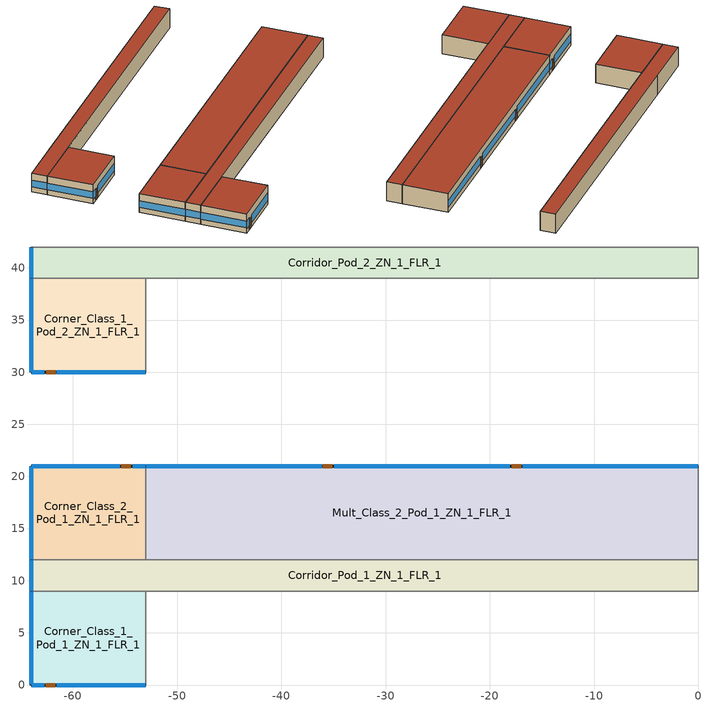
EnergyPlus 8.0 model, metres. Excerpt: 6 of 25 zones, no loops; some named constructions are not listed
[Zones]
Corner_Class_1_Pod_1_ZN_1_FLR_1
 floor ground (ext_slab_6in_with_carpet): -64,9 -53,9 -53,0 -64,0 z0
 wall outside (nonres_ext_wall): -64,9 -64,0 -53,0 z0:4
 wall to Mult_Class_1_Pod_1_ZN_1_FLR_1 (int_wall): -53,0 -53,9 z0:4
 wall to Corridor_Pod_1_ZN_1_FLR_1 (int_wall): -53,9 -64,9 z0:4
 window (Window_U_0.40_SHGC_0.38): -64,8.95 -64,0.05 z1.1:2.52; -63.95,0 -62.73,0 / -61.51,0 -53.05,0 z0.92:2.51
 door (Swinging Door_con): -62.59,0 -61.68,0 z0:2.13
 roof outside (nonres_roof): -64,0 -53,0 -53,9 -64,9 z4
Corridor_Pod_1_ZN_1_FLR_1
 floor ground (ext_slab_6in_with_carpet): -64,12 0,12 0,9 -64,9 z0
 wall outside (nonres_ext_wall): -64,12 -64,9 z0:4
 wall to Mult_Class_1_Pod_1_ZN_1_FLR_1 (int_wall): -53,9 0,9 z0:4
 wall to Main_Corridor_ZN_1_FLR_1 (int_wall): 0,9 0,12 z0:4
 wall to Mult_Class_2_Pod_1_ZN_1_FLR_1 (int_wall): 0,12 -53,12 z0:4
 wall to Corner_Class_2_Pod_1_ZN_1_FLR_1 (int_wall): -53,12 -64,12 z0:4
 window (Window_U_0.40_SHGC_0.38): -64,11.95 -64,9.05 z1.1:2.55
 roof outside (nonres_roof): -64,9 0,9 0,12 -64,12 z4
Corner_Class_2_Pod_1_ZN_1_FLR_1
 floor ground (ext_slab_6in_with_carpet): -64,21 -53,21 -53,12 -64,12 z0
 wall outside (nonres_ext_wall): -53,21 -64,21 -64,12 z0:4
 wall to Mult_Class_2_Pod_1_ZN_1_FLR_1 (int_wall): -53,12 -53,21 z0:4
 window (Window_U_0.40_SHGC_0.38): -64,20.95 -64,12.05 z1.1:2.52; -53.05,21 -54.27,21 / -55.49,21 -63.95,21 z0.92:2.51
 door (Swinging Door_con): -54.43,21 -55.34,21 z0:2.13
 roof outside (nonres_roof): -64,12 -53,12 -53,21 -64,21 z4
Mult_Class_2_Pod_1_ZN_1_FLR_1
 floor ground (ext_slab_6in_with_carpet): -53,21 0,21 0,12 -53,12 z0
 wall outside (nonres_ext_wall): 0,21 -53,21 z0:4
 wall to Main_Corridor_ZN_1_FLR_1 (int_wall): 0,12 0,21 z0:4
 window (Window_U_0.40_SHGC_0.38): -0.05,21 -16.87,21 / -18.09,21 -34.91,21 / -36.13,21 -52.95,21 z1.03:2.5
 door (Swinging Door_con): -16.98,21 -17.89,21 / -35.09,21 -36.01,21 z0:2.13
 roof outside (nonres_roof): -53,12 0,12 0,21 -53,21 z4
Corner_Class_1_Pod_2_ZN_1_FLR_1
 floor ground (ext_slab_6in_with_carpet): -64,39 -53,39 -53,30 -64,30 z0
 wall outside (nonres_ext_wall): -64,39 -64,30 -53,30 z0:4
 wall to Mult_Class_1_Pod_2_ZN_1_FLR_1 (int_wall): -53,30 -53,39 z0:4
 wall to Corridor_Pod_2_ZN_1_FLR_1 (int_wall): -53,39 -64,39 z0:4
 window (Window_U_0.40_SHGC_0.38): -64,38.95 -64,30.05 z1.1:2.52; -63.95,30 -62.73,30 / -61.51,30 -53.05,30 z0.92:2.51
 door (Swinging Door_con): -62.53,30 -61.62,30 z0:2.13
 roof outside (nonres_roof): -64,30 -53,30 -53,39 -64,39 z4
Corridor_Pod_2_ZN_1_FLR_1
 floor ground (ext_slab_6in_with_carpet): -64,42 0,42 0,39 -64,39 z0
 wall outside (nonres_ext_wall): -64,42 -64,39 z0:4
 wall to Mult_Class_1_Pod_2_ZN_1_FLR_1 (int_wall): -53,39 0,39 z0:4
 wall to Main_Corridor_ZN_1_FLR_1 (int_wall): 0,39 0,42 z0:4
 wall to Mult_Class_2_Pod_2_ZN_1_FLR_1 (int_wall): 0,42 -53,42 z0:4
 wall to Corner_Class_2_Pod_2_ZN_1_FLR_1 (int_wall): -53,42 -64,42 z0:4
 window (Window_U_0.40_SHGC_0.38): -64,41.95 -64,39.05 z1.1:2.55
 roof outside (nonres_roof): -64,39 0,39 0,42 -64,42 z4
[EnergyManagementSystem:Program]
PSZ1_6_Fan_Control: IF PSZ1_6_Number_of_Stages == 1; Return; ENDIF; IF PSZ1_6_HeatingRTF > 0; SET PSZ1_6_Heating = PSZ1_6_HeatingRTF; SET PSZ1_6_Ven = 1 - PSZ1_6_HeatingRTF; SET PSZ1_6_Eco = 0; SET PSZ1_6_Stage1 = 0; SET PSZ1_6_Stage2 = 0; ELSE; SET PSZ1_6_Heating = 0; SET PSZ1_6_EcoSpeed = PSZ1_6_VenSpeed; IF PSZ1_6_SpeedRatio == 0; IF PSZ1_6_RTF > 0; SET PSZ1_6_Stage1 = PSZ1_6_RTF; SET PSZ1_6_Stage2 = 0; SET PSZ1_6_Ven = 1-PSZ1_6_RTF; SET PSZ1_6_Eco = 0; IF PSZ1_6_OAFlowMass > (PSZ1_6_OADesignMass * PSZ1_6_OASch); SET PSZ1_6_Stage1Speed = 1.0; ENDIF; ELSE; SET PSZ1_6_Stage1 = 0; SET PSZ1_6_Stage2 = 0; IF PSZ1_6_OAFlowMass > (PSZ1_6_OADesignMass * PSZ1_6_OASch); SET PSZ1_6_Eco = 1.0; SET PSZ1_6_Ven = 0; SET PSZ1_6_Exp_DAT = PSZ1_6_DAT_Rqd - (1-PSZ1_6_VenSpeed) * KITCHEN_ZN_1_FLR_1_Temp; SET PSZ1_6_Exp_DAT = PSZ1_6_Exp_DAT/PSZ1_6_VenSpeed; IF OAT_F > PSZ1_6_Exp_DAT; SET PSZ1_6_EcoSpeed = PSZ1_6_Stage2Speed; ENDIF; ELSE; SET PSZ1_6_Eco = 0; SET PSZ1_6_Ven = 1.0; ENDIF; ENDIF; ELSE; SET PSZ1_6_Stage1 = 1- PSZ1_6_SpeedRatio; SET PSZ1_6_Stage2 = PSZ1_6_SpeedRatio; SET PSZ1_6_Ven = 0; SET PSZ1_6_Eco = 0; IF PSZ1_6_OAFlowMass > (PSZ1_6_OADesignMass * PSZ1_6_OASch); SET PSZ1_6_Stage1Speed = 1.0; ENDIF; ENDIF; ENDIF; SET PSZ1_6_FPR = PSZ1_6_Ven * (PSZ1_6_VenSpeed ^ PSZ1_6_FanPwrExponent); SET PSZ1_6_FPR = PSZ1_6_FPR + PSZ1_6_Eco * (PSZ1_6_EcoSpeed ^ PSZ1_6_FanPwrExponent); SET PSZ1_6_FPR_1 = PSZ1_6_Stage1 * (PSZ1_6_Stage1Speed ^ PSZ1_6_FanPwrExponent); SET PSZ1_6_FPR = PSZ1_6_FPR + PSZ1_6_FPR_1; SET PSZ1_6_FPR_2 = PSZ1_6_Stage2 * (PSZ1_6_Stage2Speed ^ PSZ1_6_FanPwrExponent); SET PSZ1_6_FPR = PSZ1_6_FPR + PSZ1_6_FPR_2; SET PSZ1_6_FPR_3 = PSZ1_6_Heating * (PSZ1_6_HeatSpeed ^ PSZ1_6_FanPwrExponent); SET PSZ1_6_FanPwrRatio = PSZ1_6_FPR +  PSZ1_6_FPR_3; SET PSZ1_6_Fan_Pressure = PSZ1_6_Fan_DesignPressure * PSZ1_6_FanPwrRatio
PSZ2_7_Economizer_CTRL_Prog: SET PSZ2_7_Timestep_Econ_Eff = 0.7; SET PSZ2_7_MaxE = 0.7; SET PSZ2_7_DAT_Rqd = (PSZ2_7_DAT_Rqd*1.8) +32; SET OAT_F = (OAT_F*1.8) +32; SET OAwb_F = (OAwb_F*1.8) +32; IF PSZ2_7_OAFlowMass > (PSZ2_7_OADesignMass * PSZ2_7_OASch); SET PSZ2_7_Econo_Active = 1; ELSE; SET PSZ2_7_Econo_Active = 0; ENDIF; SET PSZ2_7_dT_Needed = 75 - PSZ2_7_DAT_Rqd; SET PSZ2_7_Cool_Des_dT = ((98*0.15) + (75*(1-0.15))) - 55; SET PSZ2_7_Cool_Load = PSZ2_7_dT_Needed/ PSZ2_7_Cool_Des_dT; IF PSZ2_7_Cool_Load > 1; SET PSZ2_7_Cool_Load = 1; ELSEIF PSZ2_7_Cool_Load < 0; SET PSZ2_7_Cool_Load = 0; ENDIF; IF PSZ2_7_Econo_Active == 1; SET PSZ2_7_Stage = PSZ2_7_Number_of_Stages; IF PSZ2_7_Stage == 2; IF PSZ2_7_Cool_Load < 0.6; SET PSZ2_7_Timestep_Econ_Eff = PSZ2_7_MaxE; ELSE; SET PSZ2_7_ECO_Eff = 0-2.18919863612305; SET PSZ2_7_ECO_Eff = PSZ2_7_ECO_Eff + (0-0.674461284910428 * PSZ2_7_Cool_Load); SET PSZ2_7_ECO_Eff = PSZ2_7_ECO_Eff + (0.000459106275872404 * (OAT_F^2)); SET PSZ2_7_ECO_Eff = PSZ2_7_ECO_Eff + (0-0.00000484778537945252 * (OAT_F^3)); SET PSZ2_7_ECO_Eff = PSZ2_7_ECO_Eff + (0.182915713033586 * OAwb_F); SET PSZ2_7_ECO_Eff = PSZ2_7_ECO_Eff + (0-0.00382838660261133 * (OAwb_F^2)); SET PSZ2_7_ECO_Eff = PSZ2_7_ECO_Eff + (0.0000255567460240583 * (OAwb_F^3)); SET PSZ2_7_Timestep_Econ_Eff = PSZ2_7_ECO_Eff; ENDIF; ELSE; SET PSZ2_7_ECO_Eff = 2.36337942464462; SET PSZ2_7_ECO_Eff = PSZ2_7_ECO_Eff + (0-0.409939515512619 * PSZ2_7_Cool_Load); SET PSZ2_7_ECO_Eff = PSZ2_7_ECO_Eff + (0-0.0565205596792225 * OAwb_F); SET PSZ2_7_ECO_Eff = PSZ2_7_ECO_Eff + (0-0.0000632612294169389 * (OAT_F^2)); SET PSZ2_7_Timestep_Econ_Eff = PSZ2_7_ECO_Eff + (0.000571724868775081 * (OAwb_F^2)); ENDIF; IF PSZ2_7_Timestep_Econ_Eff > PSZ2_7_MaxE; SET PSZ2_7_Timestep_Econ_Eff = PSZ2_7_MaxE; ELSEIF PSZ2_7_Timestep_Econ_Eff < (PSZ2_7_OADesignMass * PSZ2_7_OASch); SET PSZ2_7_Timestep_Econ_Eff = (PSZ2_7_OADesignMass * PSZ2_7_OASch); ENDIF; ENDIF
PSZ2_7_Fan_Control: IF PSZ2_7_Number_of_Stages == 1; Return; ENDIF; IF PSZ2_7_HeatingRTF > 0; SET PSZ2_7_Heating = PSZ2_7_HeatingRTF; SET PSZ2_7_Ven = 1 - PSZ2_7_HeatingRTF; SET PSZ2_7_Eco = 0; SET PSZ2_7_Stage1 = 0; SET PSZ2_7_Stage2 = 0; ELSE; SET PSZ2_7_Heating = 0; SET PSZ2_7_EcoSpeed = PSZ2_7_VenSpeed; IF PSZ2_7_SpeedRatio == 0; IF PSZ2_7_RTF > 0; SET PSZ2_7_Stage1 = PSZ2_7_RTF; SET PSZ2_7_Stage2 = 0; SET PSZ2_7_Ven = 1-PSZ2_7_RTF; SET PSZ2_7_Eco = 0; IF PSZ2_7_OAFlowMass > (PSZ2_7_OADesignMass * PSZ2_7_OASch); SET PSZ2_7_Stage1Speed = 1.0; ENDIF; ELSE; SET PSZ2_7_Stage1 = 0; SET PSZ2_7_Stage2 = 0; IF PSZ2_7_OAFlowMass > (PSZ2_7_OADesignMass * PSZ2_7_OASch); SET PSZ2_7_Eco = 1.0; SET PSZ2_7_Ven = 0; SET PSZ2_7_Exp_DAT = PSZ2_7_DAT_Rqd - (1-PSZ2_7_VenSpeed) * CAFETERIA_ZN_1_FLR_1_Temp; SET PSZ2_7_Exp_DAT = PSZ2_7_Exp_DAT/PSZ2_7_VenSpeed; IF OAT_F > PSZ2_7_Exp_DAT; SET PSZ2_7_EcoSpeed = PSZ2_7_Stage2Speed; ENDIF; ELSE; SET PSZ2_7_Eco = 0; SET PSZ2_7_Ven = 1.0; ENDIF; ENDIF; ELSE; SET PSZ2_7_Stage1 = 1- PSZ2_7_SpeedRatio; SET PSZ2_7_Stage2 = PSZ2_7_SpeedRatio; SET PSZ2_7_Ven = 0; SET PSZ2_7_Eco = 0; IF PSZ2_7_OAFlowMass > (PSZ2_7_OADesignMass * PSZ2_7_OASch); SET PSZ2_7_Stage1Speed = 1.0; ENDIF; ENDIF; ENDIF; SET PSZ2_7_FPR = PSZ2_7_Ven * (PSZ2_7_VenSpeed ^ PSZ2_7_FanPwrExponent); SET PSZ2_7_FPR = PSZ2_7_FPR + PSZ2_7_Eco * (PSZ2_7_EcoSpeed ^ PSZ2_7_FanPwrExponent); SET PSZ2_7_FPR_1 = PSZ2_7_Stage1 * (PSZ2_7_Stage1Speed ^ PSZ2_7_FanPwrExponent); SET PSZ2_7_FPR = PSZ2_7_FPR + PSZ2_7_FPR_1; SET PSZ2_7_FPR_2 = PSZ2_7_Stage2 * (PSZ2_7_Stage2Speed ^ PSZ2_7_FanPwrExponent); SET PSZ2_7_FPR = PSZ2_7_FPR + PSZ2_7_FPR_2; SET PSZ2_7_FPR_3 = PSZ2_7_Heating * (PSZ2_7_HeatSpeed ^ PSZ2_7_FanPwrExponent); SET PSZ2_7_FanPwrRatio = PSZ2_7_FPR +  PSZ2_7_FPR_3; SET PSZ2_7_Fan_Pressure = PSZ2_7_Fan_DesignPressure * PSZ2_7_FanPwrRatio
SetBoilerPar: SET CapRated =  370135.33; SET EtRated =  0.8; SET CapRated = (CapRated *3.412)/1000; SET SkinLossRate = 0.02; SET BoilerType = 1; IF BoilerType  == 1; IF CapRated >10000; SET PLRx = 0.2; ELSEIF CapRated >5000; SET PLRx = 0.25; ELSEIF CapRated >1000; SET PLRx = 0.33; ELSE; SET BoilerType = 2; SET PLRx = 0.2; ENDIF; ELSE; SET PLRx = 0.2; ENDIF; IF BoilerType == 1; SET CurveX = 0.975 + 0.305 * PLRx - 0.527 * (PLRx^2) + 0.249 * (PLRx^3); ELSE; SET CurveX = 0.907 + 0.320 * PLRx - 0.420 * (PLRx^2) + 0.193 * (PLRx^3); ENDIF; SET LoadX = CapRated * PLRx; SET Etx = CurveX * EtRated; SET InputEx = LoadX/Etx; SET SkinEx = CapRated * SkinLossRate; SET Ecx = (LoadX + SkinEx)/InputEx
SetBoilerCurve: IF BoilerPLR >= PLRx; IF BoilerType == 1; SET BoilerCurve = 0.975 + 0.305*BoilerPLR - 0.527*(BoilerPLR^2) + 0.249*(BoilerPLR^3); ELSE; SET BoilerCurve = 0.907 + 0.320*BoilerPLR - 0.420*(BoilerPLR^2) + 0.193*(BoilerPLR^3); ENDIF; ELSE; IF BoilerPLR == 0; SET BoilerCurve = NULL; ELSE; IF BoilerPLR <0.05; SET BoilerCurve = (0.05/(0.05 + SkinLossRate)) * (Ecx/EtRated); ELSE; SET BoilerCurve = (BoilerPLR/(BoilerPLR + SkinLossRate)) * (Ecx/EtRated); ENDIF; ENDIF; ENDIF
SET_cCL1_Pod_1_ZN_1_FLR_1_Light_EMS_Program: SET cCL1_Pod_1_ZN_1_FLR_1_LSr_IP=0.093*cCL1_Pod_1_ZN_1_FLR_1_LSr/cCL1_Pod_1_ZN_1_FLR_1_Area; IF (cCL1_Pod_1_ZN_1_FLR_1_OSr <= 0) && (cCL1_Pod_1_ZN_1_FLR_1_LSr_IP >= 0.02); SET cCL1_Pod_1_ZN_1_FLR_1_LAr = 0.02*cCL1_Pod_1_ZN_1_FLR_1_Area/0.09290304; ELSE; SET cCL1_Pod_1_ZN_1_FLR_1_LAr = NULL; ENDIF
SET_mCl1_Pod_1_ZN_1_FLR_1_Light_EMS_Program: SET mCl1_Pod_1_ZN_1_FLR_1_LSr_IP=0.093*mCl1_Pod_1_ZN_1_FLR_1_LSr/mCl1_Pod_1_ZN_1_FLR_1_Area; IF (mCl1_Pod_1_ZN_1_FLR_1_OSr <= 0) && (mCl1_Pod_1_ZN_1_FLR_1_LSr_IP >= 0.02); SET mCl1_Pod_1_ZN_1_FLR_1_LAr = 0.02*mCl1_Pod_1_ZN_1_FLR_1_Area/0.09290304; ELSE; SET mCl1_Pod_1_ZN_1_FLR_1_LAr = NULL; ENDIF
SET_cPOD1_ZN_1_FLR_1_Light_EMS_Program: SET cPOD1_ZN_1_FLR_1_LSr_IP=0.093*cPOD1_ZN_1_FLR_1_LSr/cPOD1_ZN_1_FLR_1_Area; IF (cPOD1_ZN_1_FLR_1_OSr <= 0) && (cPOD1_ZN_1_FLR_1_LSr_IP >= 0.02); SET cPOD1_ZN_1_FLR_1_LAr = 0.02*cPOD1_ZN_1_FLR_1_Area/0.09290304; ELSE; SET cPOD1_ZN_1_FLR_1_LAr = NULL; ENDIF
SET_cCL2_Pod_1_ZN_1_FLR_1_Light_EMS_Program: SET cCL2_Pod_1_ZN_1_FLR_1_LSr_IP=0.093*cCL2_Pod_1_ZN_1_FLR_1_LSr/cCL2_Pod_1_ZN_1_FLR_1_Area; IF (cCL2_Pod_1_ZN_1_FLR_1_OSr <= 0) && (cCL2_Pod_1_ZN_1_FLR_1_LSr_IP >= 0.02); SET cCL2_Pod_1_ZN_1_FLR_1_LAr = 0.02*cCL2_Pod_1_ZN_1_FLR_1_Area/0.09290304; ELSE; SET cCL2_Pod_1_ZN_1_FLR_1_LAr = NULL; ENDIF
SET_mCl2_Pod_1_ZN_1_FLR_1_Light_EMS_Program: SET mCl2_Pod_1_ZN_1_FLR_1_LSr_IP=0.093*mCl2_Pod_1_ZN_1_FLR_1_LSr/mCl2_Pod_1_ZN_1_FLR_1_Area; IF (mCl2_Pod_1_ZN_1_FLR_1_OSr <= 0) && (mCl2_Pod_1_ZN_1_FLR_1_LSr_IP >= 0.02); SET mCl2_Pod_1_ZN_1_FLR_1_LAr = 0.02*mCl2_Pod_1_ZN_1_FLR_1_Area/0.09290304; ELSE; SET mCl2_Pod_1_ZN_1_FLR_1_LAr = NULL; ENDIF
SET_cCL1_Pod_2_ZN_1_FLR_1_Light_EMS_Program: SET cCL1_Pod_2_ZN_1_FLR_1_LSr_IP=0.093*cCL1_Pod_2_ZN_1_FLR_1_LSr/cCL1_Pod_2_ZN_1_FLR_1_Area; IF (cCL1_Pod_2_ZN_1_FLR_1_OSr <= 0) && (cCL1_Pod_2_ZN_1_FLR_1_LSr_IP >= 0.02); SET cCL1_Pod_2_ZN_1_FLR_1_LAr = 0.02*cCL1_Pod_2_ZN_1_FLR_1_Area/0.09290304; ELSE; SET cCL1_Pod_2_ZN_1_FLR_1_LAr = NULL; ENDIF
SET_mCl1_Pod_2_ZN_1_FLR_1_Light_EMS_Program: SET mCl1_Pod_2_ZN_1_FLR_1_LSr_IP=0.093*mCl1_Pod_2_ZN_1_FLR_1_LSr/mCl1_Pod_2_ZN_1_FLR_1_Area; IF (mCl1_Pod_2_ZN_1_FLR_1_OSr <= 0) && (mCl1_Pod_2_ZN_1_FLR_1_LSr_IP >= 0.02); SET mCl1_Pod_2_ZN_1_FLR_1_LAr = 0.02*mCl1_Pod_2_ZN_1_FLR_1_Area/0.09290304; ELSE; SET mCl1_Pod_2_ZN_1_FLR_1_LAr = NULL; ENDIF
SET_cPOD2_ZN_1_FLR_1_Light_EMS_Program: SET cPOD2_ZN_1_FLR_1_LSr_IP=0.093*cPOD2_ZN_1_FLR_1_LSr/cPOD2_ZN_1_FLR_1_Area; IF (cPOD2_ZN_1_FLR_1_OSr <= 0) && (cPOD2_ZN_1_FLR_1_LSr_IP >= 0.02); SET cPOD2_ZN_1_FLR_1_LAr = 0.02*cPOD2_ZN_1_FLR_1_Area/0.09290304; ELSE; SET cPOD2_ZN_1_FLR_1_LAr = NULL; ENDIF
SET_cCL2_Pod_2_ZN_1_FLR_1_Light_EMS_Program: SET cCL2_Pod_2_ZN_1_FLR_1_LSr_IP=0.093*cCL2_Pod_2_ZN_1_FLR_1_LSr/cCL2_Pod_2_ZN_1_FLR_1_Area; IF (cCL2_Pod_2_ZN_1_FLR_1_OSr <= 0) && (cCL2_Pod_2_ZN_1_FLR_1_LSr_IP >= 0.02); SET cCL2_Pod_2_ZN_1_FLR_1_LAr = 0.02*cCL2_Pod_2_ZN_1_FLR_1_Area/0.09290304; ELSE; SET cCL2_Pod_2_ZN_1_FLR_1_LAr = NULL; ENDIF
SET_mCl2_Pod_2_ZN_1_FLR_1_Light_EMS_Program: SET mCl2_Pod_2_ZN_1_FLR_1_LSr_IP=0.093*mCl2_Pod_2_ZN_1_FLR_1_LSr/mCl2_Pod_2_ZN_1_FLR_1_Area; IF (mCl2_Pod_2_ZN_1_FLR_1_OSr <= 0) && (mCl2_Pod_2_ZN_1_FLR_1_LSr_IP >= 0.02); SET mCl2_Pod_2_ZN_1_FLR_1_LAr = 0.02*mCl2_Pod_2_ZN_1_FLR_1_Area/0.09290304; ELSE; SET mCl2_Pod_2_ZN_1_FLR_1_LAr = NULL; ENDIF
SET_cCL1_Pod_3_ZN_1_FLR_1_Light_EMS_Program: SET cCL1_Pod_3_ZN_1_FLR_1_LSr_IP=0.093*cCL1_Pod_3_ZN_1_FLR_1_LSr/cCL1_Pod_3_ZN_1_FLR_1_Area; IF (cCL1_Pod_3_ZN_1_FLR_1_OSr <= 0) && (cCL1_Pod_3_ZN_1_FLR_1_LSr_IP >= 0.02); SET cCL1_Pod_3_ZN_1_FLR_1_LAr = 0.02*cCL1_Pod_3_ZN_1_FLR_1_Area/0.09290304; ELSE; SET cCL1_Pod_3_ZN_1_FLR_1_LAr = NULL; ENDIF
SET_mCl1_Pod_3_ZN_1_FLR_1_Light_EMS_Program: SET mCl1_Pod_3_ZN_1_FLR_1_LSr_IP=0.093*mCl1_Pod_3_ZN_1_FLR_1_LSr/mCl1_Pod_3_ZN_1_FLR_1_Area; IF (mCl1_Pod_3_ZN_1_FLR_1_OSr <= 0) && (mCl1_Pod_3_ZN_1_FLR_1_LSr_IP >= 0.02); SET mCl1_Pod_3_ZN_1_FLR_1_LAr = 0.02*mCl1_Pod_3_ZN_1_FLR_1_Area/0.09290304; ELSE; SET mCl1_Pod_3_ZN_1_FLR_1_LAr = NULL; ENDIF
SET_cPOD3_ZN_1_FLR_1_Light_EMS_Program: SET cPOD3_ZN_1_FLR_1_LSr_IP=0.093*cPOD3_ZN_1_FLR_1_LSr/cPOD3_ZN_1_FLR_1_Area; IF (cPOD3_ZN_1_FLR_1_OSr <= 0) && (cPOD3_ZN_1_FLR_1_LSr_IP >= 0.02); SET cPOD3_ZN_1_FLR_1_LAr = 0.02*cPOD3_ZN_1_FLR_1_Area/0.09290304; ELSE; SET cPOD3_ZN_1_FLR_1_LAr = NULL; ENDIF
SET_cCL2_Pod_3_ZN_1_FLR_1_Light_EMS_Program: SET cCL2_Pod_3_ZN_1_FLR_1_LSr_IP=0.093*cCL2_Pod_3_ZN_1_FLR_1_LSr/cCL2_Pod_3_ZN_1_FLR_1_Area; IF (cCL2_Pod_3_ZN_1_FLR_1_OSr <= 0) && (cCL2_Pod_3_ZN_1_FLR_1_LSr_IP >= 0.02); SET cCL2_Pod_3_ZN_1_FLR_1_LAr = 0.02*cCL2_Pod_3_ZN_1_FLR_1_Area/0.09290304; ELSE; SET cCL2_Pod_3_ZN_1_FLR_1_LAr = NULL; ENDIF
SET_mCl2_Pod_3_ZN_1_FLR_1_Light_EMS_Program: SET mCl2_Pod_3_ZN_1_FLR_1_LSr_IP=0.093*mCl2_Pod_3_ZN_1_FLR_1_LSr/mCl2_Pod_3_ZN_1_FLR_1_Area; IF (mCl2_Pod_3_ZN_1_FLR_1_OSr <= 0) && (mCl2_Pod_3_ZN_1_FLR_1_LSr_IP >= 0.02); SET mCl2_Pod_3_ZN_1_FLR_1_LAr = 0.02*mCl2_Pod_3_ZN_1_FLR_1_Area/0.09290304; ELSE; SET mCl2_Pod_3_ZN_1_FLR_1_LAr = NULL; ENDIF
SET_cPCLZN_1_FLR_1_Light_EMS_Program: SET cPCLZN_1_FLR_1_LSr_IP=0.093*cPCLZN_1_FLR_1_LSr/cPCLZN_1_FLR_1_Area; IF (cPCLZN_1_FLR_1_OSr <= 0) && (cPCLZN_1_FLR_1_LSr_IP >= 0.02); SET cPCLZN_1_FLR_1_LAr = 0.02*cPCLZN_1_FLR_1_Area/0.09290304; ELSE; SET cPCLZN_1_FLR_1_LAr = NULL; ENDIF
SET_Main_Corridor_ZN_1_FLR_1_Light_EMS_Program: SET Main_Corridor_ZN_1_FLR_1_LSr_IP=0.093*Main_Corridor_ZN_1_FLR_1_LSr/Main_Corridor_ZN_1_FLR_1_Area; IF (Main_Corridor_ZN_1_FLR_1_OSr <= 0) && (Main_Corridor_ZN_1_FLR_1_LSr_IP >= 0.02); SET Main_Corridor_ZN_1_FLR_1_LAr = 0.02*Main_Corridor_ZN_1_FLR_1_Area/0.09290304; ELSE; SET Main_Corridor_ZN_1_FLR_1_LAr = NULL; ENDIF
SET_Lobby_ZN_1_FLR_1_Light_EMS_Program: SET Lobby_ZN_1_FLR_1_LSr_IP=0.093*Lobby_ZN_1_FLR_1_LSr/Lobby_ZN_1_FLR_1_Area; IF (Lobby_ZN_1_FLR_1_OSr <= 0) && (Lobby_ZN_1_FLR_1_LSr_IP >= 0.02); SET Lobby_ZN_1_FLR_1_LAr = 0.02*Lobby_ZN_1_FLR_1_Area/0.09290304; ELSE; SET Lobby_ZN_1_FLR_1_LAr = NULL; ENDIF
SET_Mech_ZN_1_FLR_1_Light_EMS_Program: SET Mech_ZN_1_FLR_1_LSr_IP=0.093*Mech_ZN_1_FLR_1_LSr/Mech_ZN_1_FLR_1_Area; IF (Mech_ZN_1_FLR_1_OSr <= 0) && (Mech_ZN_1_FLR_1_LSr_IP >= 0.02); SET Mech_ZN_1_FLR_1_LAr = 0.02*Mech_ZN_1_FLR_1_Area/0.09290304; ELSE; SET Mech_ZN_1_FLR_1_LAr = NULL; ENDIF
SET_Bath_ZN_1_FLR_1_Light_EMS_Program: SET Bath_ZN_1_FLR_1_LSr_IP=0.093*Bath_ZN_1_FLR_1_LSr/Bath_ZN_1_FLR_1_Area; IF (Bath_ZN_1_FLR_1_OSr <= 0) && (Bath_ZN_1_FLR_1_LSr_IP >= 0.02); SET Bath_ZN_1_FLR_1_LAr = 0.02*Bath_ZN_1_FLR_1_Area/0.09290304; ELSE; SET Bath_ZN_1_FLR_1_LAr = NULL; ENDIF
SET_Offices_ZN_1_FLR_1_Light_EMS_Program: SET Offices_ZN_1_FLR_1_LSr_IP=0.093*Offices_ZN_1_FLR_1_LSr/Offices_ZN_1_FLR_1_Area; IF (Offices_ZN_1_FLR_1_OSr <= 0) && (Offices_ZN_1_FLR_1_LSr_IP >= 0.02); SET Offices_ZN_1_FLR_1_LAr = 0.02*Offices_ZN_1_FLR_1_Area/0.09290304; ELSE; SET Offices_ZN_1_FLR_1_LAr = NULL; ENDIF
SET_Gym_ZN_1_FLR_1_Light_EMS_Program: SET Gym_ZN_1_FLR_1_LSr_IP=0.093*Gym_ZN_1_FLR_1_LSr/Gym_ZN_1_FLR_1_Area; IF (Gym_ZN_1_FLR_1_OSr <= 0) && (Gym_ZN_1_FLR_1_LSr_IP >= 0.02); SET Gym_ZN_1_FLR_1_LAr = 0.02*Gym_ZN_1_FLR_1_Area/0.09290304; ELSE; SET Gym_ZN_1_FLR_1_LAr = NULL; ENDIF
SET_Kitchen_ZN_1_FLR_1_Light_EMS_Program: SET Kitchen_ZN_1_FLR_1_LSr_IP=0.093*Kitchen_ZN_1_FLR_1_LSr/Kitchen_ZN_1_FLR_1_Area; IF (Kitchen_ZN_1_FLR_1_OSr <= 0) && (Kitchen_ZN_1_FLR_1_LSr_IP >= 0.02); SET Kitchen_ZN_1_FLR_1_LAr = 0.02*Kitchen_ZN_1_FLR_1_Area/0.09290304; ELSE; SET Kitchen_ZN_1_FLR_1_LAr = NULL; ENDIF
SET_Cafeteria_ZN_1_FLR_1_Light_EMS_Program: SET Cafeteria_ZN_1_FLR_1_LSr_IP=0.093*Cafeteria_ZN_1_FLR_1_LSr/Cafeteria_ZN_1_FLR_1_Area; IF (Cafeteria_ZN_1_FLR_1_OSr <= 0) && (Cafeteria_ZN_1_FLR_1_LSr_IP >= 0.02); SET Cafeteria_ZN_1_FLR_1_LAr = 0.02*Cafeteria_ZN_1_FLR_1_Area/0.09290304; ELSE; SET Cafeteria_ZN_1_FLR_1_LAr = NULL; ENDIF
SET_LMC_ZN_1_FLR_1_Light_EMS_Program: SET LMC_ZN_1_FLR_1_LSr_IP=0.093*LMC_ZN_1_FLR_1_LSr/LMC_ZN_1_FLR_1_Area; IF (LMC_ZN_1_FLR_1_OSr <= 0) && (LMC_ZN_1_FLR_1_LSr_IP >= 0.02); SET LMC_ZN_1_FLR_1_LAr = 0.02*LMC_ZN_1_FLR_1_Area/0.09290304; ELSE; SET LMC_ZN_1_FLR_1_LAr = NULL; ENDIF
[EnergyManagementSystem:ProgramCallingManager]
Transformer_Load_Prog_Manager: AfterPredictorAfterHVACManagers; Transformer_Load_Prog
PSZ2_5_Set_Number_of_Stages_CallingManager: BeginNewEnvironment; PSZ2_5_Set_Number_of_Stages
PSZ2_5_ECO_Manager: InsideHVACSystemIterationLoop; PSZ2_5_Economizer_CTRL_Prog
PSZ2_5_Fan_Parameter_manager: BeginNewEnvironment; PSZ2_5_Set_Fan_Par
PSZ2_5_Fan_Main_Manager: BeginTimestepBeforePredictor; PSZ2_5_Fan_Control
PSZ1_6_Set_Number_of_Stages_CallingManager: BeginNewEnvironment; PSZ1_6_Set_Number_of_Stages
PSZ1_6_ECO_Manager: InsideHVACSystemIterationLoop; PSZ1_6_Economizer_CTRL_Prog
PSZ1_6_Fan_Parameter_manager: BeginNewEnvironment; PSZ1_6_Set_Fan_Par
PSZ1_6_Fan_Main_Manager: BeginTimestepBeforePredictor; PSZ1_6_Fan_Control
PSZ2_7_Set_Number_of_Stages_CallingManager: BeginNewEnvironment; PSZ2_7_Set_Number_of_Stages
PSZ2_7_ECO_Manager: InsideHVACSystemIterationLoop; PSZ2_7_Economizer_CTRL_Prog
PSZ2_7_Fan_Parameter_manager: BeginNewEnvironment; PSZ2_7_Set_Fan_Par
PSZ2_7_Fan_Main_Manager: BeginTimestepBeforePredictor; PSZ2_7_Fan_Control
OA_BASED_OPTIMUM_START_EMS_Program Manager: BeginTimestepBeforePredictor; OA_BASED_OPTIMUM_START_EMS_Program
BoilerParManager: BeginNewEnvironment; SetBoilerPar
BoilerCurveManager: InsideHVACSystemIterationLoop; SetBoilerCurve
SET_cCL1_Pod_1_ZN_1_FLR_1_Light_EMS_Program_Prog_Manager: BeginTimestepBeforePredictor; SET_cCL1_Pod_1_ZN_1_FLR_1_Light_EMS_Program
SET_mCl1_Pod_1_ZN_1_FLR_1_Light_EMS_Program_Prog_Manager: BeginTimestepBeforePredictor; SET_mCl1_Pod_1_ZN_1_FLR_1_Light_EMS_Program
SET_cPOD1_ZN_1_FLR_1_Light_EMS_Program_Prog_Manager: BeginTimestepBeforePredictor; SET_cPOD1_ZN_1_FLR_1_Light_EMS_Program
SET_cCL2_Pod_1_ZN_1_FLR_1_Light_EMS_Program_Prog_Manager: BeginTimestepBeforePredictor; SET_cCL2_Pod_1_ZN_1_FLR_1_Light_EMS_Program
SET_mCl2_Pod_1_ZN_1_FLR_1_Light_EMS_Program_Prog_Manager: BeginTimestepBeforePredictor; SET_mCl2_Pod_1_ZN_1_FLR_1_Light_EMS_Program
SET_cCL1_Pod_2_ZN_1_FLR_1_Light_EMS_Program_Prog_Manager: BeginTimestepBeforePredictor; SET_cCL1_Pod_2_ZN_1_FLR_1_Light_EMS_Program
SET_mCl1_Pod_2_ZN_1_FLR_1_Light_EMS_Program_Prog_Manager: BeginTimestepBeforePredictor; SET_mCl1_Pod_2_ZN_1_FLR_1_Light_EMS_Program
SET_cPOD2_ZN_1_FLR_1_Light_EMS_Program_Prog_Manager: BeginTimestepBeforePredictor; SET_cPOD2_ZN_1_FLR_1_Light_EMS_Program
SET_cCL2_Pod_2_ZN_1_FLR_1_Light_EMS_Program_Prog_Manager: BeginTimestepBeforePredictor; SET_cCL2_Pod_2_ZN_1_FLR_1_Light_EMS_Program
SET_mCl2_Pod_2_ZN_1_FLR_1_Light_EMS_Program_Prog_Manager: BeginTimestepBeforePredictor; SET_mCl2_Pod_2_ZN_1_FLR_1_Light_EMS_Program
SET_cCL1_Pod_3_ZN_1_FLR_1_Light_EMS_Program_Prog_Manager: BeginTimestepBeforePredictor; SET_cCL1_Pod_3_ZN_1_FLR_1_Light_EMS_Program
SET_mCl1_Pod_3_ZN_1_FLR_1_Light_EMS_Program_Prog_Manager: BeginTimestepBeforePredictor; SET_mCl1_Pod_3_ZN_1_FLR_1_Light_EMS_Program
SET_cPOD3_ZN_1_FLR_1_Light_EMS_Program_Prog_Manager: BeginTimestepBeforePredictor; SET_cPOD3_ZN_1_FLR_1_Light_EMS_Program
SET_cCL2_Pod_3_ZN_1_FLR_1_Light_EMS_Program_Prog_Manager: BeginTimestepBeforePredictor; SET_cCL2_Pod_3_ZN_1_FLR_1_Light_EMS_Program
SET_mCl2_Pod_3_ZN_1_FLR_1_Light_EMS_Program_Prog_Manager: BeginTimestepBeforePredictor; SET_mCl2_Pod_3_ZN_1_FLR_1_Light_EMS_Program
SET_cPCLZN_1_FLR_1_Light_EMS_Program_Prog_Manager: BeginTimestepBeforePredictor; SET_cPCLZN_1_FLR_1_Light_EMS_Program
SET_Main_Corridor_ZN_1_FLR_1_Light_EMS_Program_Prog_Manager: BeginTimestepBeforePredictor; SET_Main_Corridor_ZN_1_FLR_1_Light_EMS_Program
SET_Lobby_ZN_1_FLR_1_Light_EMS_Program_Prog_Manager: BeginTimestepBeforePredictor; SET_Lobby_ZN_1_FLR_1_Light_EMS_Program
SET_Mech_ZN_1_FLR_1_Light_EMS_Program_Prog_Manager: BeginTimestepBeforePredictor; SET_Mech_ZN_1_FLR_1_Light_EMS_Program
SET_Bath_ZN_1_FLR_1_Light_EMS_Program_Prog_Manager: BeginTimestepBeforePredictor; SET_Bath_ZN_1_FLR_1_Light_EMS_Program
SET_Offices_ZN_1_FLR_1_Light_EMS_Program_Prog_Manager: BeginTimestepBeforePredictor; SET_Offices_ZN_1_FLR_1_Light_EMS_Program
SET_Gym_ZN_1_FLR_1_Light_EMS_Program_Prog_Manager: BeginTimestepBeforePredictor; SET_Gym_ZN_1_FLR_1_Light_EMS_Program
SET_Kitchen_ZN_1_FLR_1_Light_EMS_Program_Prog_Manager: BeginTimestepBeforePredictor; SET_Kitchen_ZN_1_FLR_1_Light_EMS_Program
SET_Cafeteria_ZN_1_FLR_1_Light_EMS_Program_Prog_Manager: BeginTimestepBeforePredictor; SET_Cafeteria_ZN_1_FLR_1_Light_EMS_Program
SET_LMC_ZN_1_FLR_1_Light_EMS_Program_Prog_Manager: BeginTimestepBeforePredictor; SET_LMC_ZN_1_FLR_1_Light_EMS_Program
[EnergyManagementSystem:OutputVariable]
Wired_LTG: EMS Variable=Wired_LTG; Type of Data in Variable=Summed; Update Frequency=ZoneTimeStep
[ElectricLoadCenter:Transformer]
Transformer 1: Availability Schedule=Always_On; Transformer Usage=PowerInFromGrid; Nameplate Rating {VA}=112500; Phase=3; Conductor Material=Aluminum; Full Load Temperature Rise {C}=150; Fraction of Eddy Current Losses=0.1; Performance Input Method=NominalEfficiency; Nameplate Efficiency=0.987; Per Unit Load for Nameplate Efficiency=0.35; Reference Temperature for Nameplate Efficiency {C}=75; Consider Transformer Loss for Utility Cost=Yes; Meter 1=Wired_LTG_Electricity; Meter 2=InteriorEquipment:Electricity
[EnergyManagementSystem:Actuator]
Name | Actuated Component Unique | Actuated Component Type | Actuated Component Control Type
PSZ2_5_Timestep_Econ_Eff | PSZ2_5_Timestep_Econ_Eff_SCH | Schedule:Constant | Schedule Value
PSZ1_6_Timestep_Econ_Eff | PSZ1_6_Timestep_Econ_Eff_SCH | Schedule:Constant | Schedule Value
PSZ2_7_Timestep_Econ_Eff | PSZ2_7_Timestep_Econ_Eff_SCH | Schedule:Constant | Schedule Value
CLGSETP_SCH_Actuator | CLGSETP_SCH_Yes_Optimum | Schedule:Compact | Schedule Value
HTGSETP_SCH_Actuator | HTGSETP_SCH_Yes_Optimum | Schedule:Compact | Schedule Value
BoilerCurve | HEATSYS1 BOILER EFFICIENCY CURVE | Curve | Curve Result
cCL1_Pod_1_ZN_1_FLR_1_LAr | Corner_Class_1_Pod_1_ZN_1_FLR_1_lights | Lights | Electric Power Level
mCl1_Pod_1_ZN_1_FLR_1_LAr | Mult_Class_1_Pod_1_ZN_1_FLR_1_lights | Lights | Electric Power Level
cPOD1_ZN_1_FLR_1_LAr | Corridor_Pod_1_ZN_1_FLR_1_lights | Lights | Electric Power Level
cCL2_Pod_1_ZN_1_FLR_1_LAr | Corner_Class_2_Pod_1_ZN_1_FLR_1_lights | Lights | Electric Power Level
mCl2_Pod_1_ZN_1_FLR_1_LAr | Mult_Class_2_Pod_1_ZN_1_FLR_1_lights | Lights | Electric Power Level
cCL1_Pod_2_ZN_1_FLR_1_LAr | Corner_Class_1_Pod_2_ZN_1_FLR_1_lights | Lights | Electric Power Level
mCl1_Pod_2_ZN_1_FLR_1_LAr | Mult_Class_1_Pod_2_ZN_1_FLR_1_lights | Lights | Electric Power Level
cPOD2_ZN_1_FLR_1_LAr | Corridor_Pod_2_ZN_1_FLR_1_lights | Lights | Electric Power Level
cCL2_Pod_2_ZN_1_FLR_1_LAr | Corner_Class_2_Pod_2_ZN_1_FLR_1_lights | Lights | Electric Power Level
mCl2_Pod_2_ZN_1_FLR_1_LAr | Mult_Class_2_Pod_2_ZN_1_FLR_1_lights | Lights | Electric Power Level
cCL1_Pod_3_ZN_1_FLR_1_LAr | Corner_Class_1_Pod_3_ZN_1_FLR_1_lights | Lights | Electric Power Level
mCl1_Pod_3_ZN_1_FLR_1_LAr | Mult_Class_1_Pod_3_ZN_1_FLR_1_lights | Lights | Electric Power Level
cPOD3_ZN_1_FLR_1_LAr | Corridor_Pod_3_ZN_1_FLR_1_lights | Lights | Electric Power Level
cCL2_Pod_3_ZN_1_FLR_1_LAr | Corner_Class_2_Pod_3_ZN_1_FLR_1_lights | Lights | Electric Power Level
mCl2_Pod_3_ZN_1_FLR_1_LAr | Mult_Class_2_Pod_3_ZN_1_FLR_1_lights | Lights | Electric Power Level
cPCLZN_1_FLR_1_LAr | Computer_Class_ZN_1_FLR_1_lights | Lights | Electric Power Level
Main_Corridor_ZN_1_FLR_1_LAr | Main_Corridor_ZN_1_FLR_1_lights | Lights | Electric Power Level
Lobby_ZN_1_FLR_1_LAr | Lobby_ZN_1_FLR_1_lights | Lights | Electric Power Level
Mech_ZN_1_FLR_1_LAr | Mech_ZN_1_FLR_1_lights | Lights | Electric Power Level
Bath_ZN_1_FLR_1_LAr | Bath_ZN_1_FLR_1_lights | Lights | Electric Power Level
Offices_ZN_1_FLR_1_LAr | Offices_ZN_1_FLR_1_lights | Lights | Electric Power Level
Gym_ZN_1_FLR_1_LAr | Gym_ZN_1_FLR_1_lights | Lights | Electric Power Level
Kitchen_ZN_1_FLR_1_LAr | Kitchen_ZN_1_FLR_1_lights | Lights | Electric Power Level
Cafeteria_ZN_1_FLR_1_LAr | Cafeteria_ZN_1_FLR_1_lights | Lights | Electric Power Level
LMC_ZN_1_FLR_1_LAr | Library_Media_Center_ZN_1_FLR_1_lights | Lights | Electric Power Level
[Schedule:Compact]
BLDG_LIGHT_BATH_SCH: Through: 6/30, For: Weekdays, Until: 7:00, 0.1773, Until: 8:00, 0.9, Until: 21:00, 0.594, Until: 24:00, 0.1773, For: SummerDesignDay, Until: 24:00, 1, For: WinterDesignDay, Until: 24:00, 0, For: WeekEnds Holidays AllOtherDays, Until: 24:00, 0.1773, Through: 9/1, For: Weekdays, Until: 8:00, 0.1773, Until: 20:00, 0.33, Until: 21:00, 0.117018, Until: 24:00, 0.1773, For: SummerDesignDay, Until: 24:00, 1, For: WinterDesignDay, Until: 24:00, 0, For: WeekEnds Holidays AllOtherDays, Until: 24:00, 0.1773, Through: 12/31, For: Weekdays, Until: 7:00, 0.1773, Until: 8:00, 0.9, Until: 21:00, 0.594, Until: 24:00, 0.1773, For: SummerDesignDay, Until: 24:00, 1, For: WinterDesignDay, Until: 24:00, 0, For: WeekEnds Holidays AllOtherDays, Until: 24:00, 0.1773
BLDG_LIGHT_GYM_SCH: Through: 6/30, For: Weekdays, Until: 7:00, 0.1773, Until: 8:00, 0.9, Until: 21:00, 0.88605, Until: 24:00, 0.1773, For: SummerDesignDay, Until: 24:00, 1, For: WinterDesignDay, Until: 24:00, 0, For: WeekEnds Holidays AllOtherDays, Until: 24:00, 0.1773, Through: 9/1, For: Weekdays, Until: 8:00, 0.1773, Until: 20:00, 0.49225, Until: 21:00, 0.174552, Until: 24:00, 0.1773, For: SummerDesignDay, Until: 24:00, 1, For: WinterDesignDay, Until: 24:00, 0, For: WeekEnds Holidays AllOtherDays, Until: 24:00, 0.1773, Through: 12/31, For: Weekdays, Until: 7:00, 0.1773, Until: 8:00, 0.9, Until: 21:00, 0.88605, Until: 24:00, 0.1773, For: SummerDesignDay, Until: 24:00, 1, For: WinterDesignDay, Until: 24:00, 0, For: WeekEnds Holidays AllOtherDays, Until: 24:00, 0.1773
BLDG_LIGHT_LIBRARY_SCH: Through: 6/30, For: Weekdays, Until: 7:00, 0.1773, Until: 8:00, 0.9, Until: 21:00, 0.8325, Until: 24:00, 0.1773, For: SummerDesignDay, Until: 24:00, 1, For: WinterDesignDay, Until: 24:00, 0, For: WeekEnds Holidays AllOtherDays, Until: 24:00, 0.1773, Through: 9/1, For: Weekdays, Until: 8:00, 0.1773, Until: 20:00, 0.4625, Until: 21:00, 0.164002, Until: 24:00, 0.1773, For: SummerDesignDay, Until: 24:00, 1, For: WinterDesignDay, Until: 24:00, 0, For: WeekEnds Holidays AllOtherDays, Until: 24:00, 0.1773, Through: 12/31, For: Weekdays, Until: 7:00, 0.1773, Until: 8:00, 0.9, Until: 21:00, 0.8325, Until: 24:00, 0.1773, For: SummerDesignDay, Until: 24:00, 1, For: WinterDesignDay, Until: 24:00, 0, For: WeekEnds Holidays AllOtherDays, Until: 24:00, 0.1773
BLDG_LIGHT_OFFICE_SCH: Through: 6/30, For: Weekdays, Until: 7:00, 0.1773, Until: 8:00, 0.9, Until: 21:00, 0.754856, Until: 24:00, 0.1773, For: SummerDesignDay, Until: 24:00, 1, For: WinterDesignDay, Until: 24:00, 0, For: WeekEnds Holidays AllOtherDays, Until: 24:00, 0.1773, Through: 9/1, For: Weekdays, Until: 8:00, 0.1773, Until: 20:00, 0.419364, Until: 21:00, 0.148707, Until: 24:00, 0.1773, For: SummerDesignDay, Until: 24:00, 1, For: WinterDesignDay, Until: 24:00, 0, For: WeekEnds Holidays AllOtherDays, Until: 24:00, 0.1773, Through: 12/31, For: Weekdays, Until: 7:00, 0.1773, Until: 8:00, 0.9, Until: 21:00, 0.754856, Until: 24:00, 0.1773, For: SummerDesignDay, Until: 24:00, 1, For: WinterDesignDay, Until: 24:00, 0, For: WeekEnds Holidays AllOtherDays, Until: 24:00, 0.1773
BLDG_EQUIP_SCH: Through: 6/30, For: SummerDesignDay, Until: 08:00, 0.35, Until: 17:00, 0.95, Until: 24:00, 0.35, For: WinterDesignDay, Until: 24:00, 0.35, For: Weekdays, Until: 08:00, 0.27289, Until: 17:00, 0.884088, Until: 21:00, 0.325717, Until: 24:00, 0.27289, For: WeekEnds Holidays AllOtherDays, Until: 24:00, 0.27289, Through: 9/1, For: SummerDesignDay, Until: 08:00, 0.25, Until: 17:00, 0.5, Until: 24:00, 0.25, For: WinterDesignDay, Until: 24:00, 0.25, For: Weekdays, Until: 08:00, 0.194921, Until: 17:00, 0.465309, Until: 21:00, 0.232655, Until: 24:00, 0.194921, For: WeekEnds Holidays AllOtherDays, Until: 24:00, 0.194921, Through: 12/31, For: SummerDesignDay, Until: 08:00, 0.35, Until: 17:00, 0.95, Until: 24:00, 0.35, For: WinterDesignDay, Until: 24:00, 0.35, For: Weekdays, Until: 08:00, 0.27289, Until: 17:00, 0.884088, Until: 21:00, 0.325717, Until: 24:00, 0.27289, For: WeekEnds Holidays AllOtherDays, Until: 24:00, 0.27289
KITCHEN_ELEC_EQUIP_SCH: Through: 6/30, For: Weekdays SummerDesignDay, Until: 08:00, 0.1, Until: 10:00, 0.15, Until: 13:00, 0.25, Until: 15:00, 0.15, Until: 24:00, 0.1, For: WeekEnds WinterDesignDay Holidays AllOtherDays, Until: 24:00, 0.1, Through: 9/1, For: Weekdays SummerDesignDay, Until: 08:00, 0.1, Until: 10:00, 0.15, Until: 13:00, 0.25, Until: 15:00, 0.15, Until: 24:00, 0.1, For: WeekEnds WinterDesignDay Holidays AllOtherDays, Until: 24:00, 0.1, Through: 12/31, For: Weekdays SummerDesignDay, Until: 08:00, 0.1, Until: 10:00, 0.15, Until: 13:00, 0.25, Until: 15:00, 0.15, Until: 24:00, 0.1, For: WeekEnds WinterDesignDay Holidays AllOtherDays, Until: 24:00, 0.1
KITCHEN_GAS_EQUIP_SCH: Through: 6/30, For: Weekdays SummerDesignDay, Until: 08:00, 0.02, Until: 10:00, 0.15, Until: 13:00, 0.2, Until: 15:00, 0.1, Until: 24:00, 0.02, For: WeekEnds WinterDesignDay Holidays AllOtherDays, Until: 24:00, 0.02, Through: 9/1, For: Weekdays SummerDesignDay, Until: 08:00, 0.02, Until: 10:00, 0.15, Until: 13:00, 0.2, Until: 15:00, 0.1, Until: 24:00, 0.02, For: WeekEnds WinterDesignDay Holidays AllOtherDays, Until: 24:00, 0.02, Through: 12/31, For: Weekdays SummerDesignDay, Until: 08:00, 0.02, Until: 10:00, 0.15, Until: 13:00, 0.2, Until: 15:00, 0.1, Until: 24:00, 0.02, For: WeekEnds WinterDesignDay Holidays AllOtherDays, Until: 24:00, 0.02
INFIL_SCH_PNNL: Through: 12/31, For: Weekdays SummerDesignDay, Until: 07:00, 1, Until: 21:00, 0.25, Until: 24:00, 1, For: WeekEnds WinterDesignDay Holidays AllOtherDays, Until: 24:00, 1
INFIL_Door_Opening_SCH: Through: 12/31, For: Weekdays, Until: 07:00, 0, Until: 08:00, 1, Until: 15:00, 0.131, Until: 16:00, 1, Until: 18:00, 0.131, Until: 24:00, 0, For: Saturday Sunday Holidays AllOtherDays, Until: 24:00, 0
ALWAYS_ON: Through: 12/31, For: AllDays, Until: 24:00, 1
HTGSETP_SCH_YES_OPTIMUM: Through: 12/31, For: SummerDesignDay, Until: 24:00, 15.6, For: WinterDesignDay, Until: 24:00, 21, For: Weekdays, Until: 06:00, 15.6, Until: 07:00, 17.8, Until: 08:00, 20, Until: 21:00, 21, Until: 24:00, 15.6, For: WeekEnds Holidays AllOtherDays, Until: 24:00, 15.6
CLGSETP_SCH_YES_OPTIMUM: Through: 12/31, For: SummerDesignDay, Until: 24:00, 24, For: WinterDesignDay, Until: 24:00, 26.7, For: Weekdays, Until: 06:00, 26.7, Until: 07:00, 25.6, Until: 08:00, 25, Until: 21:00, 24, Until: 24:00, 26.7, For: WeekEnds Holidays AllOtherDays, Until: 24:00, 26.7
Exterior_lighting_schedule_a: Through:12/31, For:AllDays, Until: 06:00, 0, Until: 24:00, 1
Exterior_lighting_schedule_b_2016: Through:12/31, For:AllDays, Until: 06:00, 0.5, Until: 24:00, 1
Exterior_lighting_schedule_c_2016: Through:12/31, For:AllDays, Until: 06:00, 0.5, Until: 18:00, 1, Until: 24:00, 0.5
[Curve:Quadratic]
Name | Coefficient1 Constant | Coefficient2 x | Coefficient3 x**2 | Minimum Value of x | Maximum Value of x
HeatSys1 Boiler Efficiency Curve | 1 | 0 | 0 | 0 | 1
RACK1_RackCOPfTCurve | 1.7603 | -0.0377 | 0.0004 | 10 | 35
RACK1_RackCondFanCurve2 | 0 | 0.0286 | 0 | 0 | 35
RACK2_RackCOPfTCurve | 1 | 0 | 0 | 0 | 50
[Schedule:Constant]
PSZ2_5_Timestep_Econ_Eff_SCH; PSZ1_6_Timestep_Econ_Eff_SCH; PSZ2_7_Timestep_Econ_Eff_SCH: Fraction, 0.7
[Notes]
The 90.1 Prototype Building Models were developed by Pacific Northwest National Laboratory (PNNL),
under contract with the U.S. Department of Energy (DOE).  These building models were derived from
DOE’s Commercial Reference Building Models with modifications based on input from the ASHRAE Standard 90.1 committee,
the Advanced Energy Design Guide series, and building industry experts.
The prototypes models were developed to quantify energy saving impacts from
newly published editions of ASHRAE Standard 90.1.  The basic building descriptions can be found in the Scorecards
posted at this website.  Detailed descriptions of the prototype model development and addenda modeling
strategies can be found in the following  reports:
"Achieving 30% Goal: Energy and Cost Saving Analysis of ASHRAE/IES Standard 90.1-2010."
"Enhancements to ASHRAE Standard 90.1 Prototype Building Models"
"Energy Savings Analysis: ANSI/ASHRAE/IES Standard 90.1-2016"
"ANSI/ASHRAE/IES Standard 90.1-2013 Determination of Energy Savings: Quantitative Analysis"
BEGIN ECONOMIZER MAP
Economizer Name, DX COIL Name
VAV_POD_1_OA_Controller, VAV_POD_1_CoolC DXCoil
VAV_POD_2_OA_Controller, VAV_POD_2_CoolC DXCoil
VAV_POD_3_OA_Controller, VAV_POD_3_CoolC DXCoil
VAV_OTHER_OA_Controller, VAV_OTHER_CoolC DXCoil
PSZ-AC_2:5_OA_Controller, PSZ-AC_2:5_Unitary_Package_CoolCoil
PSZ-AC_1:6_OA_Controller, PSZ-AC_1:6_Unitary_Package_CoolCoil
PSZ-AC_2:7_OA_Controller, PSZ-AC_2:7_Unitary_Package_CoolCoil
END ECONOMIZER MAP
BEGIN EMS PROGRAM MAP
EMS PROGRAM, DX COIL Name
PSZ2_5, PSZ-AC_2:5_UNITARY_PACKAGE_COOLCOIL
PSZ1_6, PSZ-AC_1:6_UNITARY_PACKAGE_COOLCOIL
PSZ2_7, PSZ-AC_2:7_UNITARY_PACKAGE_COOLCOIL
END EMS PROGRAM MAP
WeatherFile:  USA_CO_Denver-Aurora-Buckley.AFB.724695_TMY3.epw
GPARM parameters as input:
Case = DOE.determination2016_SchoolPrimary_STD2016_Boise
weatherfile = USA_CO_Denver-Aurora-Buckley.AFB.724695_TMY3.epw
ground_tempt = Zone5B_nonres_R15_2ftV_SchoolPrimary_Denver_STD2016.gtp
avg_oa_tempt_ip = 49.91
maxdiff_oa_tempt_ip = 42.66
ext_wall_type = SteelFramedWall
nonres_ext_wall_ufactor = 0.312304465
roof_type = LightweightRoof
nonres_roof_ufactor = 0.181704416
nonres_window = Window_U_0.40_SHGC_0.38
nonres_skylight = Window_U_0.50_SHGC_0.40
daylighting_control = yes
sidelighting_control = yes_AY
roof_emissivity = 0.9
roof_solar_absorp = 0.77
LPD_classroom = 9.902797584
LPD_corridor = 7.104180875
LPD_lobby = 10.76391042
LPD_computer_room = 9.902797584
LPD_mechanical = 10.2257149
LPD_bath = 9.149323854
LPD_office = 10.01043669
LPD_gym = 5.381955209
LPD_kitchen = 11.40974504
LPD_cafeteria = 6.781263563
LPD_library = 8.395850125
exterior_lights_watts =
exterior_lights_watts_a = 150.48
exterior_lights_watts_b = 1645.9
economizer = DifferentialDryBulb
skip_economizer_control = No
damper_sch = MinOA_MotorizedDamper_Sched
OA_computer_room = 0.001879482
PSZ_AC_2_7_DCV = Yes
OA_cafeteria_per_area = 0.000914343
OA_cafeteria_per_person = 0.003539405
vav_pod_1_dcv = Yes
vav_pod_2_dcv = Yes
vav_pod_3_dcv = Yes
oa_classroom_per_person = 0.00472
